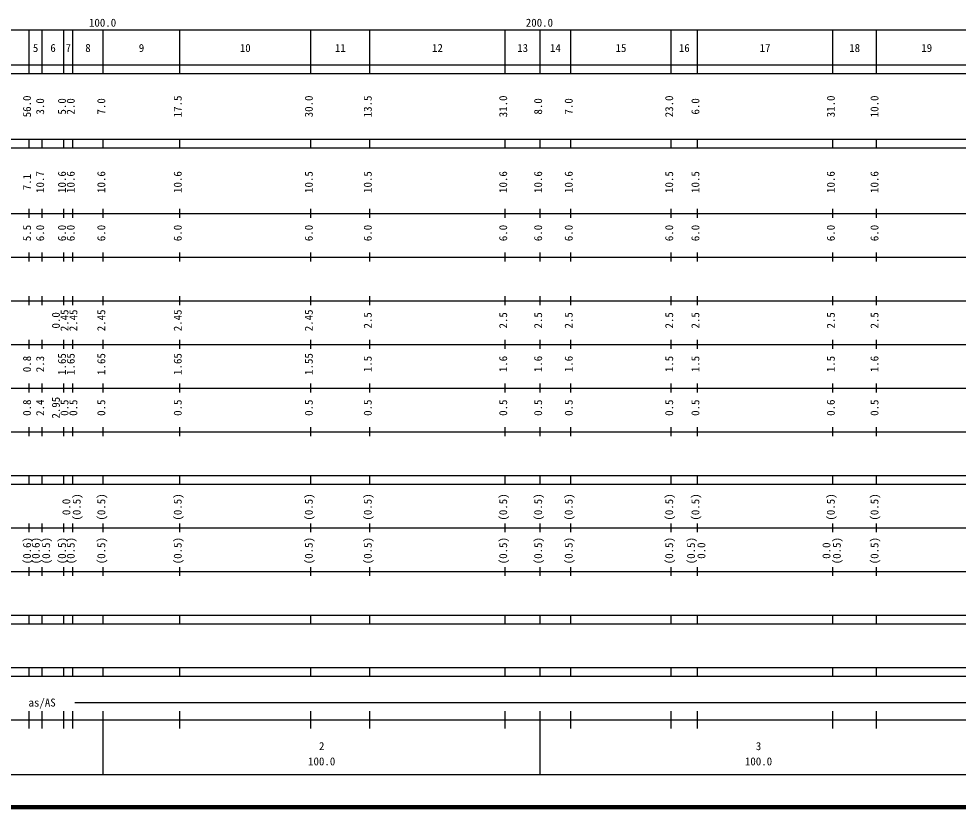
# Model space of a CAD drawing. Units: millimetres on the paper. Extents: x 40 to 680, y 20 to 380.
# Drawn here: x 148.7 to 363.7, y 20 to 200.6 of the extents above; entities that cross this region are included whole.
import ezdxf
from ezdxf.enums import TextEntityAlignment as Align

# ---------------------------------------------------------------- set-up
doc = ezdxf.new("R2010")
doc.units = ezdxf.units.MM
doc.layers.add('M-TTL', color=2, linetype='Continuous', lineweight=140)
doc.layers.add('M-TTL-BAND', color=7, linetype='Continuous', lineweight=25)
doc.styles.add('ＭＳ ゴシック', font='')
doc.styles.get('ＭＳ ゴシック').set_extended_font_data('MS Gothic')

msp = doc.modelspace()

# ---------------------------------------------------------------- linework, layer by layer
at = {"layer": 'M-TTL'}
msp.add_line((40, 20), (680, 20), dxfattribs=at)
at = {"layer": 'M-TTL-BAND'}
for p, q in [((68, 198), (579, 198)), ((151, 188), (151, 198)), ((154, 188), (154, 198)), ((159, 188), (159, 198)), ((161, 188), (161, 198)), ((168, 188), (168, 198)), ((185.5, 188), (185.5, 198)), ((215.5, 188), (215.5, 198)), ((229, 188), (229, 198)), ((260, 188), (260, 198)), ((268, 188), (268, 198)), ((275, 188), (275, 198)), ((298, 188), (298, 198)), ((304, 188), (304, 198)), ((335, 188), (335, 198)), ((345, 188), (345, 198)), ((40, 190), (579, 190)), ((40, 188), (579, 188)), ((40, 173), (579, 173)), ((151, 171), (151, 173)), ((154, 171), (154, 173)), ((159, 171), (159, 173)), ((161, 171), (161, 173)), ((168, 171), (168, 173)), ((185.5, 171), (185.5, 173)), ((215.5, 171), (215.5, 173)), ((229, 171), (229, 173)), ((260, 171), (260, 173)), ((268, 171), (268, 173)), ((275, 171), (275, 173)), ((298, 171), (298, 173)), ((304, 171), (304, 173)), ((335, 171), (335, 173)), ((345, 171), (345, 173)), ((40, 171), (579, 171)), ((151, 155), (151, 157)), ((154, 155), (154, 157)), ((159, 155), (159, 157)), ((161, 155), (161, 157)), ((168, 155), (168, 157)), ((185.5, 155), (185.5, 157)), ((215.5, 155), (215.5, 157)), ((229, 155), (229, 157)), ((260, 155), (260, 157)), ((268, 155), (268, 157)), ((275, 155), (275, 157)), ((298, 155), (298, 157)), ((304, 155), (304, 157)), ((335, 155), (335, 157)), ((345, 155), (345, 157)), ((40, 156), (579, 156)), ((151, 145), (151, 147)), ((154, 145), (154, 147)), ((159, 145), (159, 147)), ((161, 145), (161, 147)), ((168, 145), (168, 147)), ((185.5, 145), (185.5, 147)), ((215.5, 145), (215.5, 147)), ((229, 145), (229, 147)), ((260, 145), (260, 147)), ((268, 145), (268, 147)), ((275, 145), (275, 147)), ((298, 145), (298, 147)), ((304, 145), (304, 147)), ((335, 145), (335, 147)), ((345, 145), (345, 147)), ((46, 146), (579, 146)), ((52, 136), (579, 136)), ((151, 135), (151, 137)), ((154, 135), (154, 137)), ((159, 135), (159, 137)), ((161, 135), (161, 137)), ((168, 135), (168, 137)), ((185.5, 135), (185.5, 137)), ((215.5, 135), (215.5, 137)), ((229, 135), (229, 137)), ((260, 135), (260, 137)), ((268, 135), (268, 137)), ((275, 135), (275, 137)), ((298, 135), (298, 137)), ((304, 135), (304, 137)), ((335, 135), (335, 137)), ((345, 135), (345, 137)), ((151, 125), (151, 127)), ((154, 125), (154, 127)), ((159, 125), (159, 127)), ((161, 125), (161, 127)), ((168, 125), (168, 127)), ((185.5, 125), (185.5, 127)), ((215.5, 125), (215.5, 127)), ((229, 125), (229, 127)), ((260, 125), (260, 127)), ((268, 125), (268, 127)), ((275, 125), (275, 127)), ((298, 125), (298, 127)), ((304, 125), (304, 127)), ((335, 125), (335, 127)), ((345, 125), (345, 127)), ((46, 126), (579, 126)), ((151, 115), (151, 117)), ((154, 115), (154, 117)), ((159, 115), (159, 117)), ((161, 115), (161, 117)), ((168, 115), (168, 117)), ((185.5, 115), (185.5, 117)), ((215.5, 115), (215.5, 117)), ((229, 115), (229, 117)), ((260, 115), (260, 117)), ((268, 115), (268, 117)), ((275, 115), (275, 117)), ((298, 115), (298, 117)), ((304, 115), (304, 117)), ((335, 115), (335, 117)), ((345, 115), (345, 117)), ((52, 116), (579, 116)), ((46, 106), (579, 106)), ((151, 105), (151, 107)), ((154, 105), (154, 107)), ((159, 105), (159, 107)), ((161, 105), (161, 107)), ((168, 105), (168, 107)), ((185.5, 105), (185.5, 107)), ((215.5, 105), (215.5, 107)), ((229, 105), (229, 107)), ((260, 105), (260, 107)), ((268, 105), (268, 107)), ((275, 105), (275, 107)), ((298, 105), (298, 107)), ((304, 105), (304, 107)), ((335, 105), (335, 107)), ((345, 105), (345, 107)), ((40, 96), (579, 96)), ((151, 94), (151, 96)), ((154, 94), (154, 96)), ((159, 94), (159, 96)), ((161, 94), (161, 96)), ((168, 94), (168, 96)), ((185.5, 94), (185.5, 96)), ((215.5, 94), (215.5, 96)), ((229, 94), (229, 96)), ((260, 94), (260, 96)), ((268, 94), (268, 96)), ((275, 94), (275, 96)), ((298, 94), (298, 96)), ((304, 94), (304, 96)), ((335, 94), (335, 96)), ((345, 94), (345, 96)), ((40, 94), (579, 94)), ((49, 84), (579, 84)), ((151, 83), (151, 85)), ((154, 83), (154, 85)), ((159, 83), (159, 85)), ((161, 83), (161, 85)), ((168, 83), (168, 85)), ((185.5, 83), (185.5, 85)), ((215.5, 83), (215.5, 85)), ((229, 83), (229, 85)), ((260, 83), (260, 85)), ((268, 83), (268, 85)), ((275, 83), (275, 85)), ((298, 83), (298, 85)), ((304, 83), (304, 85)), ((335, 83), (335, 85)), ((345, 83), (345, 85)), ((40, 74), (579, 74)), ((151, 73), (151, 75)), ((154, 73), (154, 75)), ((159, 73), (159, 75)), ((161, 73), (161, 75)), ((168, 73), (168, 75)), ((185.5, 73), (185.5, 75)), ((215.5, 73), (215.5, 75)), ((229, 73), (229, 75)), ((260, 73), (260, 75)), ((268, 73), (268, 75)), ((275, 73), (275, 75)), ((298, 73), (298, 75)), ((304, 73), (304, 75)), ((335, 73), (335, 75)), ((345, 73), (345, 75)), ((40, 64), (579, 64)), ((151, 62), (151, 64)), ((154, 62), (154, 64)), ((159, 62), (159, 64)), ((161, 62), (161, 64)), ((168, 62), (168, 64)), ((185.5, 62), (185.5, 64)), ((215.5, 62), (215.5, 64)), ((229, 62), (229, 64)), ((260, 62), (260, 64)), ((268, 62), (268, 64)), ((275, 62), (275, 64)), ((298, 62), (298, 64)), ((304, 62), (304, 64)), ((335, 62), (335, 64)), ((345, 62), (345, 64)), ((40, 62), (579, 62)), ((40, 52), (579, 52)), ((151, 50), (151, 52)), ((154, 50), (154, 52)), ((159, 50), (159, 52)), ((161, 50), (161, 52)), ((168, 50), (168, 52)), ((185.5, 50), (185.5, 52)), ((215.5, 50), (215.5, 52)), ((229, 50), (229, 52)), ((260, 50), (260, 52)), ((268, 50), (268, 52)), ((275, 50), (275, 52)), ((298, 50), (298, 52)), ((304, 50), (304, 52)), ((335, 50), (335, 52)), ((345, 50), (345, 52)), ((40, 50), (579, 50)), ((161.5, 44), (565, 44)), ((151, 38), (151, 42)), ((154, 38), (154, 42)), ((159, 38), (159, 42)), ((161, 38), (161, 42)), ((168, 27.5), (168, 42)), ((185.5, 38), (185.5, 42)), ((215.5, 38), (215.5, 42)), ((229, 38), (229, 42)), ((260, 38), (260, 42)), ((268, 27.5), (268, 42)), ((275, 38), (275, 42)), ((298, 38), (298, 42)), ((304, 38), (304, 42)), ((335, 38), (335, 42)), ((345, 38), (345, 42)), ((40, 40), (579, 40)), ((68, 27.5), (579, 27.5))]:
    msp.add_line(p, q, dxfattribs=at)

# ---------------------------------------------------------------- texts
at = {"layer": 'M-TTL-BAND', "style": 'ＭＳ ゴシック'}
for s, p in [('100.0', (164.719, 198.195)), ('200.0', (264.719, 198.195)), ('5', (151.875, 192.405)), ('6', (155.875, 192.405)), ('7', (159.375, 192.405)), ('8', (163.875, 192.405)), ('9', (176.125, 192.405)), ('10', (199.25, 192.405)), ('11', (221, 192.405)), ('12', (243.25, 192.405)), ('13', (262.75, 192.405)), ('14', (270.25, 192.405)), ('15', (285.25, 192.405)), ('16', (299.75, 192.405)), ('17', (318.25, 192.405)), ('18', (338.75, 192.405)), ('19', (355.25, 192.405)), ('as/AS', (150.875, 42.5)), ('2', (217.375, 32.523)), ('3', (317.375, 32.523)), ('100.0', (214.875, 29.033)), ('100.0', (314.875, 29.033))]:
    msp.add_text(s, height=1.833, dxfattribs=at).set_placement(p, align=Align.BOTTOM_LEFT)
for s, p in [('56.0', (152, 178)), ('17.5', (186.5, 178)), ('30.0', (216.5, 178)), ('13.5', (230, 178)), ('31.0', (261, 178)), ('23.0', (299, 178)), ('31.0', (336, 178)), ('10.0', (346, 178)), ('3.0', (155, 178.625)), ('5.0', (160, 178.625)), ('2.0', (162, 178.625)), ('7.0', (169, 178.625)), ('8.0', (269, 178.625)), ('7.0', (276, 178.625)), ('6.0', (305, 178.625)), ('7.1', (152, 161.299)), ('10.7', (155, 160.674)), ('10.6', (160, 160.674)), ('10.6', (162, 160.674)), ('10.6', (169, 160.674)), ('10.6', (186.5, 160.674)), ('10.5', (216.5, 160.674)), ('10.5', (230, 160.674)), ('10.6', (261, 160.674)), ('10.6', (269, 160.674)), ('10.6', (276, 160.674)), ('10.5', (299, 160.674)), ('10.5', (305, 160.674)), ('10.6', (336, 160.674)), ('10.6', (346, 160.674)), ('5.5', (152, 149.625)), ('6.0', (155, 149.625)), ('6.0', (160, 149.625)), ('6.0', (162, 149.625)), ('6.0', (169, 149.625)), ('6.0', (186.5, 149.625)), ('6.0', (216.5, 149.625)), ('6.0', (230, 149.625)), ('6.0', (261, 149.625)), ('6.0', (269, 149.625)), ('6.0', (276, 149.625)), ('6.0', (299, 149.625)), ('6.0', (305, 149.625)), ('6.0', (336, 149.625)), ('6.0', (346, 149.625)), ('2.45', (160.57, 129)), ('2.45', (162.6, 129)), ('2.45', (169, 129)), ('2.45', (186.5, 129)), ('2.45', (216.5, 129)), ('0.0', (158.6, 129.625)), ('2.5', (230, 129.625)), ('2.5', (261, 129.625)), ('2.5', (269, 129.625)), ('2.5', (276, 129.625)), ('2.5', (299, 129.625)), ('2.5', (305, 129.625)), ('2.5', (336, 129.625)), ('2.5', (346, 129.625)), ('0.8', (152, 119.625)), ('2.3', (155, 119.625)), ('1.65', (160, 119)), ('1.65', (162, 119)), ('1.65', (169, 119)), ('1.65', (186.5, 119)), ('1.55', (216.5, 119)), ('1.5', (230, 119.625)), ('1.6', (261, 119.625)), ('1.6', (269, 119.625)), ('1.6', (276, 119.625)), ('1.5', (299, 119.625)), ('1.5', (305, 119.625)), ('1.5', (336, 119.625)), ('1.6', (346, 119.625)), ('0.8', (152, 109.625)), ('2.4', (155, 109.625)), ('2.95', (158.6, 109)), ('0.5', (160.57, 109.625)), ('0.5', (162.6, 109.625)), ('0.5', (169, 109.625)), ('0.5', (186.5, 109.625)), ('0.5', (216.5, 109.625)), ('0.5', (230, 109.625)), ('0.5', (261, 109.625)), ('0.5', (269, 109.625)), ('0.5', (276, 109.625)), ('0.5', (299, 109.625)), ('0.5', (305, 109.625)), ('0.6', (336, 109.625)), ('0.5', (346, 109.625)), ('0.0', (161, 86.889)), ('(0.5)', (163.37, 85.639)), ('(0.5)', (169, 85.639)), ('(0.5)', (186.5, 85.639)), ('(0.5)', (216.5, 85.639)), ('(0.5)', (230, 85.639)), ('(0.5)', (261, 85.639)), ('(0.5)', (269, 85.639)), ('(0.5)', (276, 85.639)), ('(0.5)', (299, 85.639)), ('(0.5)', (305, 85.639)), ('(0.5)', (336, 85.639)), ('(0.5)', (346, 85.639)), ('(0.6)', (152, 75.639)), ('(0.6)', (154, 75.639)), ('(0.5)', (156.37, 75.639)), ('(0.5)', (160, 75.639)), ('(0.5)', (162, 75.639)), ('(0.5)', (169, 75.639)), ('(0.5)', (186.5, 75.639)), ('(0.5)', (216.5, 75.639)), ('(0.5)', (230, 75.639)), ('(0.5)', (261, 75.639)), ('(0.5)', (269, 75.639)), ('(0.5)', (276, 75.639)), ('(0.5)', (299, 75.639)), ('(0.5)', (304, 75.639)), ('0.0', (306.37, 76.889)), ('0.0', (335, 76.889)), ('(0.5)', (337.37, 75.639)), ('(0.5)', (346, 75.639))]:
    msp.add_text(s, height=1.833, rotation=90, dxfattribs=at).set_placement(p, align=Align.BOTTOM_LEFT)

doc.saveas('drawing.dxf')
